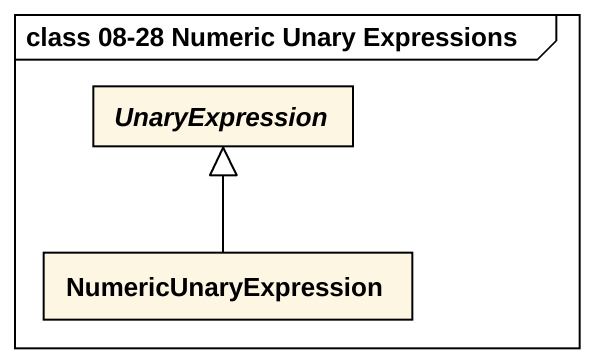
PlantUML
@startuml
mainframe class 08-28 Numeric Unary Expressions
hide circle
hide empty members
abstract class UnaryExpression
class NumericUnaryExpression
NumericUnaryExpression -up-|> UnaryExpression
@enduml
